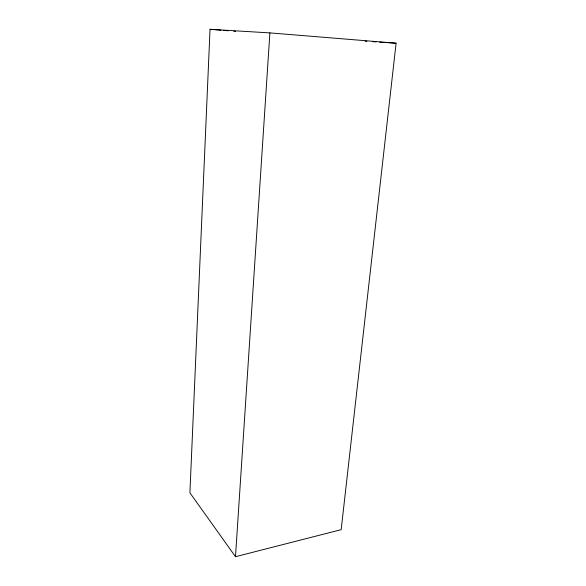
<?xml version="1.0" encoding="UTF-8"?>
<svg xmlns="http://www.w3.org/2000/svg" width="586" height="586" viewBox="0 0 586 586"><rect width="100%" height="100%" fill="white"/><g stroke="black" fill="none" stroke-linecap="round" stroke-linejoin="round"><path stroke-width="0.88" d="M210.037 29.3L189.908 492.819L235.491 556.7L341.177 529.671L396.092 43.203L269.89 32.897L210.037 29.3L220.988 30.186M235.491 556.7L269.89 32.897M365.115 41.188L366.931 41.306M372.403 41.665L376.051 41.899M379.691 42.133L385.163 42.492M386.98 42.61L396.092 43.203M223.727 30.406L228.291 30.772M233.763 31.219L235.587 31.366"/></g></svg>
